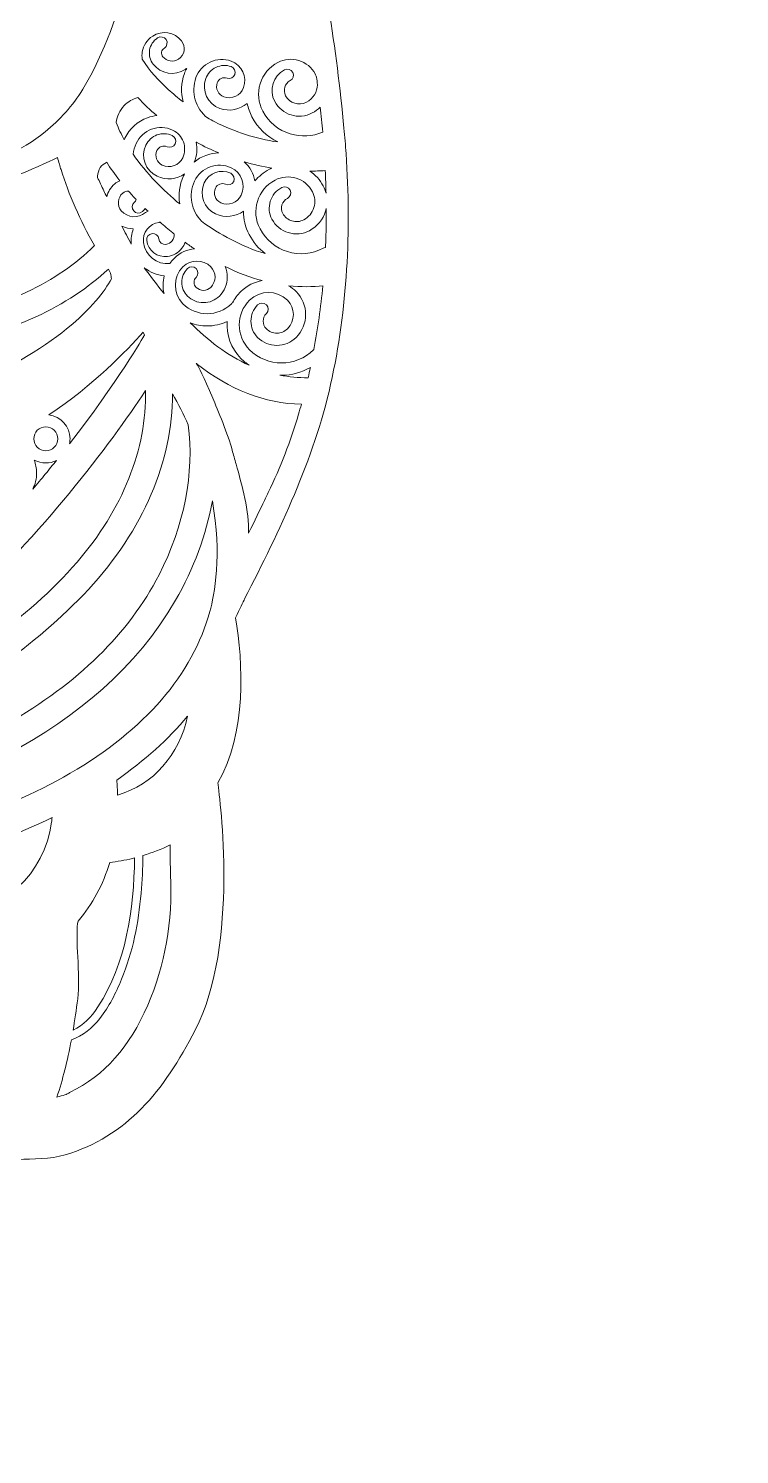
# Model space of a CAD drawing. Header units: millimetres. Extents: x -1630 to 1473, y -391 to 289.
# Drawn here: x -203.4 to -87.4, y -103.1 to 129.7 of the extents above; entities that cross this region are included whole.
import ezdxf

# ---------------------------------------------------------------- set-up
doc = ezdxf.new("R2010")
doc.units = ezdxf.units.MM
doc.header["$MEASUREMENT"] = 0
doc.layers.add('Layer 4', color=7, linetype='Continuous')

msp = doc.modelspace()

# ---------------------------------------------------------------- linework, layer by layer
at = {"layer": 'Layer 4', "lineweight": 0}
for points, knots in [([(-94.08, -259.06), (-94.1, -259.03), (-94.12, -259.01), (-94.15, -258.98), (-94.24, -258.79), (-94.32, -258.6), (-94.41, -258.41), (-94.59, -258.06), (-94.78, -257.72), (-94.96, -257.37), (-95.22, -256.85), (-95.48, -256.32), (-95.74, -255.79), (-100.32, -246.59), (-105.88, -238.13), (-113.39, -230.98), (-123.39, -221.45), (-135.04, -215.92), (-149.07, -215.26), (-144.38, -214.29), (-139.69, -213.32), (-134.34, -212.22), (-136.26, -210.01), (-137.94, -208.22), (-139.47, -206.31), (-145.75, -198.42), (-151.91, -190.44), (-158.27, -182.61), (-163.44, -176.24), (-169.72, -171.19), (-177.29, -167.89), (-179.38, -166.97), (-181.63, -166.42), (-184.74, -165.4), (-180.86, -164.63), (-177.94, -163.84), (-174.97, -163.52), (-171.9, -163.19), (-168.78, -163.31), (-165.52, -163.23), (-165.74, -162.3), (-165.75, -161.88), (-165.93, -161.56), (-166.25, -160.98), (-166.62, -160.42), (-167.05, -159.92), (-175.71, -149.87), (-184.02, -139.5), (-194.32, -130.98), (-204.14, -122.86), (-214.71, -116.17), (-227.22, -113.03), (-236.91, -110.59), (-246.55, -110.4), (-256.24, -113.31), (-262.05, -115.06), (-267.2, -117.9), (-271.73, -121.3), (-276.87, -118.07), (-281.63, -114.68), (-286.75, -111.95), (-296.71, -106.66), (-307.15, -104.58), (-318.09, -108.93), (-321.42, -110.25), (-324.66, -111.77), (-327.92, -113.25), (-332.8, -115.46), (-337.81, -117.38), (-343.24, -116.67), (-345.91, -116.31), (-348.52, -115.13), (-351.02, -114.01), (-353.14, -113.06), (-353.55, -110.85), (-354.21, -108.79), (-354.8, -106.92), (-355.9, -105.19), (-356.94, -103.5), (-357.88, -101.99), (-359.05, -100.63), (-360.22, -99.05), (-355.86, -96.97), (-353.68, -93.46), (-352.4, -89.49), (-350.48, -83.52), (-350.08, -78.4), (-349.24, -72.8), (-348.85, -70.2), (-349.19, -67.49), (-349.05, -64.84), (-349.03, -64.49), (-348.16, -64.18), (-347.01, -63.4), (-348.97, -68.08), (-346.66, -70.7), (-344.2, -72.87), (-333.32, -82.51), (-320.56, -86.08), (-306.25, -83.87), (-302.12, -83.23), (-298.09, -82.03), (-294.01, -81.09), (-293.18, -86.18), (-291.65, -87.96), (-286.7, -89.23), (-285.05, -89.66), (-283.3, -89.97), (-281.6, -89.94), (-278.7, -89.89), (-275.81, -89.56), (-272.91, -89.29), (-263.29, -88.37), (-254.7, -84.77), (-247.04, -78.99), (-244.2, -76.84), (-241.64, -74.33), (-238.47, -71.57), (-235.7, -71.57), (-232.3, -72.06), (-229.09, -71.48), (-218.58, -69.58), (-210.64, -63.86), (-205.09, -54.99), (-202.73, -54.87), (-199.97, -54.96), (-197.43, -54.21), (-187.45, -51.27), (-181.35, -43.82), (-176.24, -33.85), (-169.01, -19.76), (-172.23, 3.84), (-172.54, 6.5), (-167.85, 14.56), (-168.39, 26.23), (-169.66, 33.48), (-168.97, 34.9), (-168.4, 36.08), (-168.17, 36.54), (-162.43, 47.83), (-156.91, 59.13), (-154.14, 71.56), (-151.39, 83.9), (-150.77, 96.66), (-151.63, 109.25), (-151.72, 110.63), (-151.84, 112.02), (-151.97, 113.4), (-153.2, 126.48), (-155.17, 139.45), (-158.6, 152.12), (-161.76, 163.78), (-166.2, 175.28), (-171.43, 186.21), (-174.41, 192.45), (-178.03, 198.44), (-182.55, 203.69), (-179.08, 202.59), (-174.95, 203.54), (-172.89, 206.71), (-171.06, 209.53), (-171.99, 213.46), (-175.42, 214.47), (-176.74, 214.86), (-178.71, 214.73), (-179.08, 213.08), (-179.43, 211.52), (-177.92, 210.49), (-176.55, 210.87), (-176.34, 210.92), (-176.16, 211.01), (-176.01, 211.12), (-175.94, 211.08), (-175.88, 211.03), (-175.82, 210.98), (-175.46, 210.69), (-175.31, 210.32), (-175.28, 209.87), (-175.21, 208.8), (-176.09, 207.87), (-176.93, 207.33), (-178.77, 206.16), (-180.97, 206.49), (-182.82, 207.41), (-184.82, 208.39), (-186.55, 209.71), (-188.42, 210.73), (-188.28, 210.76), (-188.14, 210.79), (-188, 210.82), (-183.04, 211.98), (-180.01, 215.77), (-180.5, 220.97), (-180.93, 225.47), (-185.42, 230.05), (-190.11, 227.59), (-190.46, 227.41), (-190.79, 227.19), (-191.09, 226.94), (-189.85, 231.03), (-189.93, 235.23), (-191.43, 239.1), (-193.08, 243.34), (-196.15, 246.26), (-199.26, 246.54), (-201.3, 246.72), (-203.1, 245.71), (-204.33, 243.71), (-205.45, 241.87), (-204.57, 239.41), (-203.55, 236.57), (-201.95, 232.12), (-199.96, 226.59), (-204.08, 220.71), (-207.22, 216.22), (-210.62, 214.25), (-212.35, 213.48), (-213.61, 213.22), (-214.85, 212.86), (-216.06, 212.42), (-216.06, 212.42), (-217.21, 212.14), (-217.21, 212.14), (-214.15, 216.06), (-210.8, 221.78), (-210.56, 228.24), (-210.12, 240.37), (-215.26, 250.53), (-224.3, 255.42), (-229.66, 258.32), (-235.52, 258.67), (-238.89, 256.28), (-241.09, 254.73), (-242.04, 252.18), (-241.55, 249.1), (-241.12, 246.32), (-238.19, 244.64), (-234.49, 242.51), (-228.72, 239.19), (-221.53, 235.06), (-220.58, 224.93), (-220.04, 219.15), (-220.95, 214.76), (-221.94, 211.91), (-221.41, 213.84), (-221.13, 215.91), (-221.33, 218.03), (-222.16, 226.82), (-226.85, 233.67), (-233.85, 236.35), (-238.1, 237.98), (-242.33, 237.66), (-244.62, 235.54), (-246.13, 234.15), (-246.59, 232.14), (-245.92, 229.89), (-245.32, 227.82), (-242.91, 226.82), (-240.11, 225.67), (-235.75, 223.87), (-230.31, 221.63), (-228.72, 214.64), (-227.48, 209.2), (-228.35, 205.32), (-228.94, 203.57), (-229.1, 203.38), (-229.27, 203.2), (-229.42, 203.01), (-230.7, 201.46), (-231.74, 199.78), (-232.69, 198.02), (-233.64, 196.23), (-233.94, 194.07), (-235.1, 192.41), (-236.4, 190.53), (-238.66, 189.95), (-240.51, 188.81), (-242.42, 187.64), (-244.1, 186.16), (-245.52, 184.43), (-248.28, 181.03), (-249.91, 176.86), (-251.1, 172.69), (-251.22, 172.26), (-251.07, 171.48), (-250.77, 171.27), (-250.45, 171.04), (-249.71, 171.14), (-249.29, 171.36), (-246.94, 172.57), (-245.01, 174.27), (-242.5, 175.29), (-239.84, 176.37), (-237.02, 177.05), (-234.16, 177.28), (-233.35, 177.35), (-232.53, 177.38), (-231.76, 177.16), (-230.99, 176.93), (-230.32, 176.48), (-229.65, 176.03), (-225.92, 173.5), (-221.97, 170.9), (-217.49, 170.45), (-213.08, 170.01), (-208.86, 171.68), (-204.58, 172.41), (-198.29, 173.49), (-188.95, 170.81), (-185.39, 165.12), (-183.95, 162.81), (-183.61, 159.97), (-183.7, 157.25), (-183.9, 151.06), (-184.94, 145.04), (-186.77, 139.12), (-188.84, 132.44), (-190.92, 125.8), (-194.58, 119.76), (-196.23, 117.05), (-198.31, 114.79), (-200.73, 112.79), (-204.63, 109.57), (-209.36, 108.01), (-213.94, 106.19), (-221.46, 103.21), (-229.4, 101.62), (-237.25, 99.79), (-246.48, 97.63), (-255.67, 95.39), (-264.56, 91.99), (-267.13, 91.01), (-269.65, 89.95), (-272.14, 88.81), (-272.14, 88.81), (-276.4, 87.2), (-276.4, 87.2), (-276.63, 87.12), (-299.13, 78.39), (-311.68, 55.07), (-313.12, 52.39), (-314.43, 49.81), (-315.62, 47.26), (-326.77, 43.83), (-337.43, 38.87), (-347.22, 32.52), (-352.12, 29.35), (-356.8, 25.83), (-361.21, 22), (-365.58, 18.2), (-369.87, 14.13), (-373.02, 9.24), (-375.71, 5.08), (-377.54, 0), (-376.66, -4.9), (-380.29, -4.63), (-383.78, -4.36), (-387.26, -4.35), (-393.42, -4.34), (-399.2, -5.58), (-402.46, -11.1), (-408.14, -10.95), (-413.44, -10.55), (-418.72, -10.74), (-425.68, -11), (-431.96, -13.42), (-437.13, -18.2), (-445.74, -26.16), (-439.42, -31.84), (-439.47, -32.21), (-441.81, -32.21), (-444.19, -32.13), (-446.57, -32.23), (-451.6, -32.43), (-456.62, -32.72), (-461.65, -32.99), (-470.57, -33.47), (-478.87, -36.14), (-486.49, -40.63), (-494.59, -45.41), (-500.65, -52), (-503.7, -61.2), (-506.02, -68.2), (-506.91, -75.38), (-507.5, -82.63), (-507.85, -86.88), (-507.78, -86.96), (-512.08, -88.3), (-517.41, -89.96), (-522.58, -91.96), (-527.38, -94.9), (-544.45, -105.33), (-553.08, -120.5), (-552.85, -140.48), (-552.79, -146.55), (-552.12, -152.65), (-551.21, -158.66), (-550.1, -165.95), (-550.56, -182.17), (-550.47, -182.89), (-547.8, -181.22), (-545.17, -179.49), (-542.52, -177.81), (-542.56, -178.79), (-542.98, -179.39), (-543.36, -180.02), (-545.89, -184.22), (-548.78, -188.24), (-550.85, -192.64), (-556.35, -204.4), (-557.94, -216.75), (-554.6, -229.39), (-552.82, -236.17), (-550.27, -242.74), (-548.18, -249.43), (-546.2, -255.74), (-544.38, -262.09), (-542.49, -268.42), (-542.06, -269.83), (-541.61, -271.24), (-540.89, -273.53), (-534.22, -263.19), (-525.38, -256.62), (-515.52, -250.29), (-515.52, -256.17), (-515.51, -261.45), (-515.52, -266.73), (-515.54, -275.16), (-514.25, -283.39), (-511.39, -291.3), (-508.4, -299.56), (-503.84, -306.84), (-496.54, -311.98), (-491.56, -315.49), (-486.43, -318.8), (-481.21, -321.93), (-474.7, -325.84), (-461.94, -336.71), (-460.64, -337.62), (-459.39, -328.44), (-457.36, -321.22), (-455.71, -312.07), (-454.53, -314.78), (-453.51, -317.08), (-452.52, -319.38), (-447.03, -332.19), (-439.81, -343.81), (-429.56, -353.42), (-419.24, -363.1), (-407.19, -369.1), (-393.01, -369.84), (-385.89, -370.22), (-378.69, -369.55), (-371.56, -368.94), (-365.32, -368.41), (-359.14, -368.07), (-352.94, -369.15), (-351.46, -369.4), (-349.94, -369.44), (-348.53, -369.56), (-350.46, -361.19), (-352.32, -353.15), (-354.18, -345.11), (-352.77, -345.71), (-351.91, -346.52), (-351.06, -347.34), (-344.98, -353.3), (-338.44, -358.64), (-331.27, -363.28), (-318.83, -371.32), (-305.25, -373.38), (-290.89, -371.38), (-283.3, -370.32), (-275.76, -368.83), (-268.22, -367.43), (-260.19, -365.94), (-252.19, -365.87), (-244.22, -367.75), (-242.36, -368.19), (-240.56, -368.88), (-238.1, -369.66), (-238.56, -368.12), (-242.32, -359.48), (-243.26, -355.8), (-244.83, -349.67), (-245.79, -343.38), (-247.09, -337.18), (-247.7, -334.22), (-248.49, -331.3), (-249.21, -328.3), (-245.64, -330.77), (-242.42, -333.39), (-238.85, -335.38), (-225.65, -342.75), (-211.65, -345.61), (-196.71, -342.01), (-188.54, -340.04), (-180.85, -336.82), (-173.4, -332.96), (-162.23, -327.16), (-137.82, -316.09), (-136.77, -315.38), (-147.75, -307.78), (-153.22, -296.18), (-161.85, -286.15), (-151.04, -289.93), (-141.17, -288.72), (-131.5, -285.34), (-125.75, -283.33), (-120.12, -280.95), (-114.56, -278.46), (-103.2, -273.38), (-88.42, -276.35), (-87.44, -276.16), (-89.72, -270.29), (-91.9, -264.67), (-94.08, -259.06)], [0, 0, 0, 0, 1, 1, 1, 2, 2, 2, 3, 3, 3, 4, 4, 4, 5, 5, 5, 6, 6, 6, 7, 7, 7, 8, 8, 8, 9, 9, 9, 10, 10, 10, 11, 11, 11, 12, 12, 12, 13, 13, 13, 14, 14, 14, 15, 15, 15, 16, 16, 16, 17, 17, 17, 18, 18, 18, 19, 19, 19, 20, 20, 20, 21, 21, 21, 22, 22, 22, 23, 23, 23, 24, 24, 24, 25, 25, 25, 26, 26, 26, 27, 27, 27, 28, 28, 28, 29, 29, 29, 30, 30, 30, 31, 31, 31, 32, 32, 32, 33, 33, 33, 34, 34, 34, 35, 35, 35, 36, 36, 36, 37, 37, 37, 38, 38, 38, 39, 39, 39, 40, 40, 40, 41, 41, 41, 42, 42, 42, 43, 43, 43, 44, 44, 44, 45, 45, 45, 46, 46, 46, 47, 47, 47, 48, 48, 48, 49, 49, 49, 50, 50, 50, 51, 51, 51, 52, 52, 52, 53, 53, 53, 54, 54, 54, 55, 55, 55, 56, 56, 56, 57, 57, 57, 58, 58, 58, 59, 59, 59, 60, 60, 60, 61, 61, 61, 62, 62, 62, 63, 63, 63, 64, 64, 64, 65, 65, 65, 66, 66, 66, 67, 67, 67, 68, 68, 68, 69, 69, 69, 70, 70, 70, 71, 71, 71, 72, 72, 72, 73, 73, 73, 74, 74, 74, 75, 75, 75, 76, 76, 76, 77, 77, 77, 78, 78, 78, 79, 79, 79, 80, 80, 80, 81, 81, 81, 82, 82, 82, 83, 83, 83, 84, 84, 84, 85, 85, 85, 86, 86, 86, 87, 87, 87, 88, 88, 88, 89, 89, 89, 90, 90, 90, 91, 91, 91, 92, 92, 92, 93, 93, 93, 94, 94, 94, 95, 95, 95, 96, 96, 96, 97, 97, 97, 98, 98, 98, 99, 99, 99, 100, 100, 100, 101, 101, 101, 102, 102, 102, 103, 103, 103, 104, 104, 104, 105, 105, 105, 106, 106, 106, 107, 107, 107, 108, 108, 108, 109, 109, 109, 110, 110, 110, 111, 111, 111, 112, 112, 112, 113, 113, 113, 114, 114, 114, 115, 115, 115, 116, 116, 116, 117, 117, 117, 118, 118, 118, 119, 119, 119, 120, 120, 120, 121, 121, 121, 122, 122, 122, 123, 123, 123, 124, 124, 124, 125, 125, 125, 126, 126, 126, 127, 127, 127, 128, 128, 128, 129, 129, 129, 130, 130, 130, 131, 131, 131, 132, 132, 132, 133, 133, 133, 134, 134, 134, 135, 135, 135, 136, 136, 136, 137, 137, 137, 138, 138, 138, 139, 139, 139, 140, 140, 140, 141, 141, 141, 142, 142, 142, 143, 143, 143, 144, 144, 144, 145, 145, 145, 146, 146, 146, 147, 147, 147, 148, 148, 148, 149, 149, 149, 150, 150, 150, 151, 151, 151, 152, 152, 152, 153, 153, 153, 154, 154, 154, 155, 155, 155, 156, 156, 156, 157, 157, 157, 158, 158, 158, 159, 159, 159, 160, 160, 160, 161, 161, 161, 162, 162, 162, 163, 163, 163, 164, 164, 164, 165, 165, 165, 166, 166, 166, 167, 167, 167, 168, 168, 168, 169, 169, 169, 170, 170, 170, 171, 171, 171, 172, 172, 172, 172]), ([(-184.87, 125.88), (-184.7, 126.92), (-184.1, 127.83), (-183.17, 128.45), (-181.68, 129.43), (-179.58, 129.08), (-178.48, 127.67), (-178.11, 127.19), (-177.96, 126.61), (-178.05, 126.05), (-178.14, 125.48), (-178.47, 124.99), (-178.98, 124.65), (-179.77, 124.13), (-180.92, 124.32), (-181.5, 125.07), (-181.68, 125.29), (-181.75, 125.56), (-181.71, 125.83), (-181.66, 126.09), (-181.51, 126.32), (-181.27, 126.48), (-180.81, 126.78), (-180.68, 127.4), (-180.98, 127.86), (-181.29, 128.32), (-181.91, 128.45), (-182.37, 128.15), (-183.08, 127.68), (-183.54, 126.97), (-183.68, 126.15), (-183.81, 125.33), (-183.6, 124.51), (-183.08, 123.84), (-181.87, 122.27), (-179.53, 121.89), (-177.88, 122.98), (-177.79, 123.04), (-177.7, 123.11), (-177.62, 123.17), (-177.76, 122.9), (-177.89, 122.62), (-178, 122.33), (-178.55, 120.78), (-178.59, 119.18), (-178.2, 117.69), (-179.05, 118.34), (-179.86, 119.02), (-180.64, 119.74), (-182.09, 121.09), (-183.71, 122.74), (-184.87, 124.67), (-184.94, 125.07), (-184.94, 125.48), (-184.87, 125.88)], [0, 0, 0, 0, 1, 1, 1, 2, 2, 2, 3, 3, 3, 4, 4, 4, 5, 5, 5, 6, 6, 6, 7, 7, 7, 8, 8, 8, 9, 9, 9, 10, 10, 10, 11, 11, 11, 12, 12, 12, 13, 13, 13, 14, 14, 14, 15, 15, 15, 16, 16, 16, 17, 17, 17, 18, 18, 18, 18]), ([(-173.03, 114.44), (-173.44, 114.65), (-173.84, 114.87), (-174.24, 115.09), (-176.15, 116.61), (-176.98, 119.23), (-176.12, 121.66), (-175.71, 122.78), (-174.89, 123.69), (-173.81, 124.2), (-172.72, 124.71), (-171.51, 124.77), (-170.38, 124.36), (-168.62, 123.73), (-167.7, 121.79), (-168.34, 120.03), (-168.8, 118.73), (-170.25, 118.05), (-171.55, 118.51), (-172.49, 118.85), (-172.97, 119.89), (-172.64, 120.83), (-172.52, 121.14), (-172.3, 121.39), (-172, 121.53), (-171.69, 121.67), (-171.36, 121.69), (-171.04, 121.58), (-170.52, 121.39), (-169.95, 121.66), (-169.76, 122.18), (-169.58, 122.7), (-169.85, 123.27), (-170.37, 123.46), (-171.18, 123.75), (-172.06, 123.71), (-172.85, 123.34), (-173.63, 122.97), (-174.23, 122.32), (-174.52, 121.5), (-175.23, 119.53), (-174.2, 117.34), (-172.22, 116.63), (-170.64, 116.06), (-168.95, 116.44), (-167.75, 117.46), (-167.61, 116.7), (-167.35, 115.96), (-166.98, 115.25), (-166.03, 113.45), (-164.57, 112.04), (-162.78, 111.15), (-166.33, 111.69), (-169.78, 112.8), (-173.03, 114.44)], [0, 0, 0, 0, 1, 1, 1, 2, 2, 2, 3, 3, 3, 4, 4, 4, 5, 5, 5, 6, 6, 6, 7, 7, 7, 8, 8, 8, 9, 9, 9, 10, 10, 10, 11, 11, 11, 12, 12, 12, 13, 13, 13, 14, 14, 14, 15, 15, 15, 16, 16, 16, 17, 17, 17, 18, 18, 18, 18]), ([(-156.66, 122.26), (-156.57, 122.09), (-156.5, 121.92), (-156.45, 121.74), (-156.39, 121.33), (-156.33, 120.92), (-156.28, 120.5), (-156.33, 119.34), (-156.98, 118.24), (-158.08, 117.65), (-159.31, 117), (-160.84, 117.48), (-161.49, 118.71), (-161.96, 119.59), (-161.62, 120.7), (-160.74, 121.17), (-160.25, 121.42), (-160.06, 122.03), (-160.32, 122.52), (-160.58, 123.01), (-161.18, 123.19), (-161.67, 122.94), (-163.53, 121.95), (-164.25, 119.64), (-163.26, 117.77), (-162.1, 115.57), (-159.35, 114.72), (-157.15, 115.89), (-156.65, 116.15), (-156.21, 116.48), (-155.83, 116.86), (-155.68, 115.49), (-155.55, 114.13), (-155.43, 112.78), (-157.11, 112.04), (-158.96, 111.93), (-160.73, 112.47), (-162.67, 113.07), (-164.26, 114.39), (-165.21, 116.18), (-165.94, 117.57), (-166.09, 119.17), (-165.63, 120.67), (-165.17, 122.17), (-164.14, 123.4), (-162.75, 124.14), (-161.69, 124.7), (-160.47, 124.82), (-159.32, 124.46), (-158.17, 124.1), (-157.22, 123.32), (-156.66, 122.26)], [0, 0, 0, 0, 1, 1, 1, 2, 2, 2, 3, 3, 3, 4, 4, 4, 5, 5, 5, 6, 6, 6, 7, 7, 7, 8, 8, 8, 9, 9, 9, 10, 10, 10, 11, 11, 11, 12, 12, 12, 13, 13, 13, 14, 14, 14, 15, 15, 15, 16, 16, 16, 17, 17, 17, 17]), ([(-187.82, 117.09), (-187.22, 117.73), (-186.44, 118.17), (-185.6, 118.41), (-184.62, 117.33), (-183.56, 116.35), (-182.5, 115.46), (-183.01, 115.41), (-183.53, 115.3), (-184.03, 115.11), (-185.66, 114.52), (-186.96, 113.33), (-187.69, 111.76), (-187.73, 111.67), (-187.76, 111.57), (-187.8, 111.48), (-188.3, 112.39), (-188.74, 113.33), (-189.13, 114.32), (-188.99, 115.34), (-188.55, 116.32), (-187.82, 117.09)], [0, 0, 0, 0, 1, 1, 1, 2, 2, 2, 3, 3, 3, 4, 4, 4, 5, 5, 5, 6, 6, 6, 7, 7, 7, 7]), ([(-179.98, 112.19), (-180.77, 112.56), (-181.65, 112.59), (-182.47, 112.3), (-183.28, 112), (-183.93, 111.4), (-184.3, 110.62), (-185.18, 108.71), (-184.35, 106.44), (-182.45, 105.56), (-180.94, 104.86), (-179.24, 105.07), (-177.97, 105.95), (-178.03, 105.84), (-178.09, 105.73), (-178.15, 105.62), (-178.84, 104.13), (-179.02, 102.54), (-178.77, 101.03), (-181.44, 103.3), (-184.19, 105.98), (-186.37, 109.17), (-186.3, 109.77), (-186.13, 110.35), (-185.87, 110.91), (-185.37, 112), (-184.47, 112.82), (-183.34, 113.23), (-182.22, 113.65), (-181, 113.59), (-179.92, 113.09), (-179.09, 112.71), (-178.47, 112.03), (-178.16, 111.18), (-177.85, 110.33), (-177.89, 109.41), (-178.27, 108.59), (-178.86, 107.33), (-180.35, 106.79), (-181.61, 107.37), (-182.51, 107.79), (-182.9, 108.87), (-182.48, 109.77), (-182.34, 110.07), (-182.09, 110.3), (-181.78, 110.42), (-181.47, 110.53), (-181.13, 110.52), (-180.83, 110.38), (-180.33, 110.14), (-179.73, 110.36), (-179.5, 110.86), (-179.27, 111.36), (-179.48, 111.96), (-179.98, 112.19)], [0, 0, 0, 0, 1, 1, 1, 2, 2, 2, 3, 3, 3, 4, 4, 4, 5, 5, 5, 6, 6, 6, 7, 7, 7, 8, 8, 8, 9, 9, 9, 10, 10, 10, 11, 11, 11, 12, 12, 12, 13, 13, 13, 14, 14, 14, 15, 15, 15, 16, 16, 16, 17, 17, 17, 18, 18, 18, 18]), ([(-176.08, 111.14), (-176.04, 111.12), (-176, 111.09), (-175.96, 111.07), (-174.8, 110.44), (-173.61, 109.87), (-172.38, 109.36), (-173.86, 109.33), (-175.28, 108.8), (-176.41, 107.86), (-175.96, 108.9), (-175.84, 110.04), (-176.08, 111.14)], [0, 0, 0, 0, 1, 1, 1, 2, 2, 2, 3, 3, 3, 4, 4, 4, 4]), ([(-236.06, 96.11), (-230.43, 97.4), (-225.11, 98.63), (-220.47, 100.14), (-209.25, 103.78), (-201.82, 107.12), (-198.71, 108.61), (-198.5, 107.88), (-198.28, 107.14), (-198.13, 106.65), (-196.86, 102.59), (-195.03, 98.42), (-192.68, 94.23), (-198.78, 88.19), (-207.26, 84.21), (-219.29, 81.72), (-227.45, 80.03), (-239.51, 77.95), (-251.44, 78.93), (-247.99, 85.98), (-242.69, 91.9), (-236.06, 96.11)], [0, 0, 0, 0, 1, 1, 1, 2, 2, 2, 3, 3, 3, 4, 4, 4, 5, 5, 5, 6, 6, 6, 7, 7, 7, 7]), ([(-192.15, 105.57), (-192.1, 106.04), (-192.01, 106.58), (-191.74, 106.99), (-191.5, 107.36), (-191.09, 107.6), (-190.71, 107.82), (-190.7, 107.82), (-190.69, 107.83), (-190.68, 107.83), (-190.07, 106.88), (-189.36, 105.87), (-188.54, 104.83), (-188.83, 104.7), (-189.11, 104.52), (-189.37, 104.31), (-190.04, 103.73), (-190.47, 102.98), (-190.66, 102.18), (-190.82, 102.51), (-190.98, 102.84), (-191.14, 103.16), (-191.51, 103.94), (-191.86, 104.67), (-192.16, 105.37), (-192.16, 105.44), (-192.16, 105.5), (-192.15, 105.57)], [0, 0, 0, 0, 1, 1, 1, 2, 2, 2, 3, 3, 3, 4, 4, 4, 5, 5, 5, 6, 6, 6, 7, 7, 7, 8, 8, 8, 9, 9, 9, 9]), ([(-175.19, 98.2), (-176.85, 99.89), (-177.39, 102.5), (-176.33, 104.77), (-175.29, 107.01), (-172.62, 107.99), (-170.38, 106.95), (-168.68, 106.16), (-167.95, 104.14), (-168.73, 102.45), (-169.32, 101.19), (-170.81, 100.65), (-172.07, 101.23), (-172.97, 101.65), (-173.36, 102.73), (-172.94, 103.63), (-172.65, 104.26), (-171.91, 104.53), (-171.29, 104.24), (-170.79, 104), (-170.19, 104.22), (-169.96, 104.72), (-169.73, 105.22), (-169.94, 105.82), (-170.45, 106.05), (-172.07, 106.81), (-174, 106.1), (-174.76, 104.48), (-175.64, 102.57), (-174.81, 100.3), (-172.91, 99.42), (-171.37, 98.7), (-169.62, 98.93), (-168.34, 99.87), (-168.37, 98.58), (-168.08, 97.26), (-167.43, 96.04), (-166.78, 94.81), (-165.89, 93.75), (-164.82, 92.93), (-168.76, 94.1), (-172.29, 96.11), (-175.19, 98.2)], [0, 0, 0, 0, 1, 1, 1, 2, 2, 2, 3, 3, 3, 4, 4, 4, 5, 5, 5, 6, 6, 6, 7, 7, 7, 8, 8, 8, 9, 9, 9, 10, 10, 10, 11, 11, 11, 12, 12, 12, 13, 13, 13, 14, 14, 14, 14]), ([(-168.23, 107.9), (-166.74, 107.48), (-165.23, 107.14), (-163.71, 106.9), (-163.85, 106.83), (-164, 106.77), (-164.14, 106.69), (-165.07, 106.2), (-165.86, 105.55), (-166.5, 104.79), (-166.71, 105.98), (-167.31, 107.08), (-168.23, 107.9)], [0, 0, 0, 0, 1, 1, 1, 2, 2, 2, 3, 3, 3, 4, 4, 4, 4]), ([(-154.87, 97.33), (-154.89, 96.2), (-154.93, 95.05), (-154.98, 93.91), (-155.11, 93.9), (-155.25, 93.87), (-155.38, 93.8), (-157.18, 92.85), (-159.24, 92.66), (-161.18, 93.26), (-163.12, 93.85), (-164.71, 95.17), (-165.66, 96.97), (-167.18, 99.84), (-166.08, 103.41), (-163.21, 104.92), (-162.14, 105.49), (-160.92, 105.6), (-159.77, 105.25), (-158.62, 104.89), (-157.68, 104.11), (-157.12, 103.04), (-156.69, 102.24), (-156.6, 101.32), (-156.87, 100.45), (-157.14, 99.58), (-157.73, 98.87), (-158.54, 98.44), (-159.13, 98.13), (-159.82, 98.06), (-160.46, 98.26), (-161.1, 98.46), (-161.63, 98.9), (-161.95, 99.49), (-162.18, 99.92), (-162.22, 100.42), (-162.08, 100.88), (-161.94, 101.35), (-161.62, 101.73), (-161.19, 101.95), (-160.7, 102.21), (-160.51, 102.82), (-160.77, 103.3), (-161.03, 103.79), (-161.64, 103.98), (-162.12, 103.72), (-163.03, 103.24), (-163.69, 102.45), (-163.99, 101.47), (-164.29, 100.5), (-164.19, 99.46), (-163.72, 98.56), (-163.15, 97.49), (-162.2, 96.71), (-161.05, 96.35), (-159.9, 95.99), (-158.67, 96.11), (-157.6, 96.67), (-156.32, 97.35), (-155.39, 98.48), (-154.96, 99.86), (-154.92, 100), (-154.89, 100.14), (-154.85, 100.27), (-154.85, 99.28), (-154.85, 98.29), (-154.87, 97.33)], [0, 0, 0, 0, 1, 1, 1, 2, 2, 2, 3, 3, 3, 4, 4, 4, 5, 5, 5, 6, 6, 6, 7, 7, 7, 8, 8, 8, 9, 9, 9, 10, 10, 10, 11, 11, 11, 12, 12, 12, 13, 13, 13, 14, 14, 14, 15, 15, 15, 16, 16, 16, 17, 17, 17, 18, 18, 18, 19, 19, 19, 20, 20, 20, 21, 21, 21, 22, 22, 22, 22]), ([(-154.89, 102.78), (-155, 103.19), (-155.14, 103.59), (-155.35, 103.98), (-155.87, 104.98), (-156.64, 105.8), (-157.56, 106.4), (-156.71, 106.4), (-155.86, 106.42), (-155.02, 106.48), (-154.96, 105.23), (-154.92, 104), (-154.89, 102.78)], [0, 0, 0, 0, 1, 1, 1, 2, 2, 2, 3, 3, 3, 4, 4, 4, 4]), ([(-185.87, 101.76), (-185.92, 101.59), (-186.01, 101.43), (-186.16, 101.31), (-186.58, 100.95), (-186.63, 100.32), (-186.27, 99.9), (-185.91, 99.48), (-185.28, 99.43), (-184.86, 99.79), (-184.68, 99.94), (-184.53, 100.1), (-184.4, 100.28), (-184.25, 100.13), (-184.09, 99.98), (-183.93, 99.83), (-184.08, 99.79), (-184.23, 99.73), (-184.36, 99.62), (-185.52, 98.62), (-187.29, 98.75), (-188.29, 99.92), (-188.64, 100.34), (-188.81, 100.86), (-188.77, 101.4), (-188.73, 101.94), (-188.48, 102.43), (-188.07, 102.79), (-187.79, 103.02), (-187.45, 103.13), (-187.11, 103.12), (-186.72, 102.68), (-186.31, 102.22), (-185.87, 101.76)], [0, 0, 0, 0, 1, 1, 1, 2, 2, 2, 3, 3, 3, 4, 4, 4, 5, 5, 5, 6, 6, 6, 7, 7, 7, 8, 8, 8, 9, 9, 9, 10, 10, 10, 11, 11, 11, 11]), ([(-176.33, 93.69), (-177.54, 93.6), (-178.72, 93.1), (-179.64, 92.18), (-179.92, 91.9), (-180.16, 91.6), (-180.38, 91.29), (-182.49, 91.09), (-184.41, 92.6), (-184.68, 94.72), (-184.88, 96.34), (-183.73, 97.83), (-182.11, 98.03), (-182.06, 98.04), (-182.01, 98.04), (-181.96, 98.05), (-181.31, 97.48), (-180.62, 96.9), (-179.89, 96.32), (-179.82, 96.26), (-179.76, 96.21), (-179.69, 96.15), (-179.64, 95.75), (-179.75, 95.35), (-180, 95.02), (-180.25, 94.7), (-180.61, 94.49), (-181.02, 94.44), (-181.58, 94.37), (-182.09, 94.77), (-182.17, 95.33), (-182.24, 95.88), (-182.74, 96.27), (-183.28, 96.19), (-183.83, 96.12), (-184.22, 95.62), (-184.15, 95.08), (-183.94, 93.42), (-182.43, 92.24), (-180.76, 92.45), (-179.83, 92.57), (-178.99, 93.05), (-178.41, 93.8), (-178.18, 94.1), (-178.01, 94.43), (-177.88, 94.77), (-177.36, 94.39), (-176.84, 94.03), (-176.33, 93.69)], [0, 0, 0, 0, 1, 1, 1, 2, 2, 2, 3, 3, 3, 4, 4, 4, 5, 5, 5, 6, 6, 6, 7, 7, 7, 8, 8, 8, 9, 9, 9, 10, 10, 10, 11, 11, 11, 12, 12, 12, 13, 13, 13, 14, 14, 14, 15, 15, 15, 16, 16, 16, 16]), ([(-186.66, 94.49), (-187.2, 95.49), (-187.72, 96.46), (-188.23, 97.42), (-187.63, 97.13), (-186.98, 96.98), (-186.33, 96.96), (-186.64, 96.2), (-186.77, 95.36), (-186.66, 94.49)], [0, 0, 0, 0, 1, 1, 1, 2, 2, 2, 3, 3, 3, 3]), ([(-262.03, 88.24), (-261.91, 88.31), (-261.79, 88.4), (-261.69, 88.5), (-261.41, 88.74), (-259.83, 89.87), (-257.61, 90.55), (-253.42, 91.83), (-249.45, 92.89), (-246.02, 93.74), (-250.6, 89.27), (-254.24, 83.88), (-256.63, 77.96), (-256.9, 77.3), (-256.85, 76.52), (-256.49, 75.91), (-256.17, 75.36), (-255.63, 75), (-255.01, 74.93), (-244.51, 73.62), (-233.14, 74.42), (-218.12, 77.54), (-206.08, 80.03), (-197, 84.25), (-190.4, 90.4), (-190.12, 89.93), (-189.97, 89.53), (-189.97, 89.22), (-189.97, 89.07), (-189.95, 88.93), (-189.91, 88.8), (-192.13, 84.8), (-198.43, 77.33), (-216.16, 69.92), (-226.79, 65.47), (-261.92, 63.68), (-269.59, 63.34), (-268.69, 83.03), (-262.65, 87.8), (-262.03, 88.24)], [0, 0, 0, 0, 1, 1, 1, 2, 2, 2, 3, 3, 3, 4, 4, 4, 5, 5, 5, 6, 6, 6, 7, 7, 7, 8, 8, 8, 9, 9, 9, 10, 10, 10, 11, 11, 11, 12, 12, 12, 13, 13, 13, 13]), ([(-170.34, 84.74), (-172.52, 82.57), (-176.06, 82.57), (-178.23, 84.74), (-179.89, 86.4), (-179.89, 89.1), (-178.23, 90.77), (-176.98, 92.02), (-174.94, 92.02), (-173.69, 90.77), (-173.25, 90.32), (-173, 89.72), (-173, 89.09), (-173, 88.46), (-173.25, 87.86), (-173.69, 87.42), (-174.01, 87.1), (-174.44, 86.92), (-174.89, 86.92), (-175.34, 86.92), (-175.77, 87.1), (-176.09, 87.42), (-176.31, 87.64), (-176.43, 87.93), (-176.43, 88.23), (-176.43, 88.54), (-176.31, 88.83), (-176.09, 89.05), (-175.7, 89.44), (-175.7, 90.07), (-176.09, 90.47), (-176.48, 90.86), (-177.11, 90.86), (-177.5, 90.47), (-178.1, 89.87), (-178.43, 89.08), (-178.43, 88.23), (-178.43, 87.39), (-178.1, 86.6), (-177.5, 86), (-176.8, 85.31), (-175.88, 84.92), (-174.89, 84.92), (-173.9, 84.92), (-172.98, 85.31), (-172.28, 86), (-171.45, 86.83), (-171, 87.92), (-171, 89.09), (-171, 89.69), (-171.12, 90.27), (-171.35, 90.8), (-169.22, 89.77), (-167.2, 89.02), (-165.29, 88.51), (-166.57, 88.3), (-167.8, 87.72), (-168.78, 86.73), (-169.34, 86.18), (-169.79, 85.55), (-170.14, 84.89), (-170.21, 84.85), (-170.28, 84.8), (-170.34, 84.74)], [0, 0, 0, 0, 1, 1, 1, 2, 2, 2, 3, 3, 3, 4, 4, 4, 5, 5, 5, 6, 6, 6, 7, 7, 7, 8, 8, 8, 9, 9, 9, 10, 10, 10, 11, 11, 11, 12, 12, 12, 13, 13, 13, 14, 14, 14, 15, 15, 15, 16, 16, 16, 17, 17, 17, 18, 18, 18, 19, 19, 19, 20, 20, 20, 21, 21, 21, 21]), ([(-181.32, 86.39), (-182.46, 87.8), (-183.53, 89.23), (-184.54, 90.63), (-183.62, 89.88), (-182.5, 89.4), (-181.28, 89.29), (-181.52, 88.34), (-181.53, 87.35), (-181.32, 86.39)], [0, 0, 0, 0, 1, 1, 1, 2, 2, 2, 3, 3, 3, 3]), ([(-156.87, 77.28), (-156.88, 77.26), (-156.9, 77.25), (-156.91, 77.24), (-159.8, 74.36), (-164.49, 74.36), (-167.37, 77.24), (-169.6, 79.47), (-169.6, 83.09), (-167.37, 85.32), (-165.66, 87.02), (-162.89, 87.02), (-161.19, 85.32), (-159.9, 84.03), (-159.9, 81.94), (-161.19, 80.66), (-161.65, 80.2), (-162.26, 79.94), (-162.91, 79.94), (-163.56, 79.94), (-164.17, 80.2), (-164.63, 80.66), (-164.96, 80.99), (-165.15, 81.43), (-165.15, 81.89), (-165.15, 82.36), (-164.96, 82.8), (-164.63, 83.13), (-164.24, 83.52), (-164.24, 84.15), (-164.63, 84.54), (-165.02, 84.94), (-165.66, 84.94), (-166.05, 84.55), (-166.76, 83.84), (-167.15, 82.9), (-167.15, 81.89), (-167.15, 80.89), (-166.76, 79.95), (-166.05, 79.24), (-165.21, 78.4), (-164.1, 77.94), (-162.91, 77.94), (-161.72, 77.94), (-160.61, 78.4), (-159.77, 79.24), (-157.71, 81.31), (-157.71, 84.67), (-159.77, 86.73), (-160.15, 87.11), (-160.58, 87.43), (-161.02, 87.69), (-158.94, 87.46), (-157.06, 87.49), (-155.41, 87.67), (-155.75, 84.15), (-156.24, 80.67), (-156.87, 77.28)], [0, 0, 0, 0, 1, 1, 1, 2, 2, 2, 3, 3, 3, 4, 4, 4, 5, 5, 5, 6, 6, 6, 7, 7, 7, 8, 8, 8, 9, 9, 9, 10, 10, 10, 11, 11, 11, 12, 12, 12, 13, 13, 13, 14, 14, 14, 15, 15, 15, 16, 16, 16, 17, 17, 17, 18, 18, 18, 19, 19, 19, 19]), ([(-168.78, 75.82), (-168.35, 75.39), (-167.89, 75.02), (-167.41, 74.69), (-171.01, 76.32), (-174.22, 78.8), (-177.07, 81.64), (-176.18, 81.29), (-175.23, 81.11), (-174.29, 81.11), (-173.16, 81.11), (-172.04, 81.37), (-171.01, 81.86), (-171.17, 79.7), (-170.43, 77.48), (-168.78, 75.82)], [0, 0, 0, 0, 1, 1, 1, 2, 2, 2, 3, 3, 3, 4, 4, 4, 5, 5, 5, 5]), ([(-184.74, 80.11), (-184.74, 80.11), (-184.52, 79.59), (-184.52, 79.59), (-184.52, 79.59), (-184.55, 79.55), (-184.55, 79.55), (-184.6, 79.46), (-188.95, 71.94), (-196.75, 61.85), (-196.69, 62.13), (-196.66, 62.41), (-196.66, 62.69), (-196.66, 64.7), (-198.17, 66.36), (-200.11, 66.61), (-192.86, 71.41), (-187.39, 77.09), (-184.74, 80.11)], [0, 0, 0, 0, 1, 1, 1, 2, 2, 2, 3, 3, 3, 4, 4, 4, 5, 5, 5, 6, 6, 6, 6]), ([(-159.37, 66.71), (-160.66, 62.34), (-162.32, 58.04), (-164.32, 53.93), (-164.48, 53.6), (-164.69, 53.14), (-164.95, 52.59), (-165.56, 51.32), (-166.55, 49.22), (-167.53, 47.29), (-167.41, 50.86), (-168.6, 55.08), (-169.57, 58.55), (-169.57, 58.55), (-169.57, 58.55), (-169.57, 58.55), (-169.57, 58.55), (-169.57, 58.55), (-169.57, 58.55), (-169.79, 59.33), (-170.02, 60.13), (-170.2, 60.84), (-170.83, 63.26), (-172.62, 67.56), (-173.36, 69.3), (-174.92, 72.96), (-175.62, 74.38), (-176.05, 74.96), (-176.05, 74.97), (-176.05, 74.98), (-176.06, 74.99), (-170.57, 70.67), (-164.91, 68.47), (-158.91, 68.33), (-159.07, 67.76), (-159.22, 67.23), (-159.37, 66.71)], [0, 0, 0, 0, 1, 1, 1, 2, 2, 2, 3, 3, 3, 4, 4, 4, 5, 5, 5, 6, 6, 6, 7, 7, 7, 8, 8, 8, 9, 9, 9, 10, 10, 10, 11, 11, 11, 12, 12, 12, 12]), ([(-157.82, 72.67), (-159.42, 72.64), (-160.95, 72.79), (-162.43, 73.08), (-162.34, 73.08), (-162.24, 73.08), (-162.14, 73.08), (-160.52, 73.08), (-158.9, 73.5), (-157.45, 74.33), (-157.57, 73.77), (-157.69, 73.22), (-157.82, 72.67)], [0, 0, 0, 0, 1, 1, 1, 2, 2, 2, 3, 3, 3, 4, 4, 4, 4]), ([(-253.99, 9.51), (-250.23, 10.48), (-246.4, 12.09), (-241.92, 14.59), (-222.26, 25.55), (-206.53, 41.95), (-196.8, 53.77), (-191.43, 60.3), (-187.24, 66.19), (-184.33, 70.55), (-184.12, 61.14), (-188.1, 51.09), (-195.52, 42.54), (-203.75, 33.05), (-214.63, 26.11), (-225.06, 19.82), (-234.62, 14.06), (-245.56, 9.52), (-258.53, 5.95), (-264.3, 4.35), (-270.23, 2.95), (-275.97, 1.59), (-281.41, 0.3), (-287.04, -1.04), (-292.54, -2.54), (-305.53, -6.07), (-315.65, -10.07), (-324.18, -15.07), (-324.09, -12.75), (-323.98, -10.51), (-323.87, -8.35), (-323.84, -8.38), (-323.81, -8.41), (-323.77, -8.43), (-323.39, -8.71), (-322.9, -8.8), (-322.45, -8.66), (-322.45, -8.66), (-321.15, -8.27), (-321.15, -8.27), (-321.04, -8.24), (-309.38, -4.76), (-253.99, 9.51)], [0, 0, 0, 0, 1, 1, 1, 2, 2, 2, 3, 3, 3, 4, 4, 4, 5, 5, 5, 6, 6, 6, 7, 7, 7, 8, 8, 8, 9, 9, 9, 10, 10, 10, 11, 11, 11, 12, 12, 12, 13, 13, 13, 14, 14, 14, 14]), ([(-281.69, -5.92), (-288.34, -7.07), (-295.19, -8.31), (-302, -9.93), (-293.02, -6.89), (-283.7, -4.69), (-274.57, -2.53), (-269.31, -1.29), (-263.88, -0.01), (-258.62, 1.41), (-244.97, 5.1), (-234.1, 9.46), (-224.39, 15.16), (-213.6, 21.49), (-202.4, 28.66), (-193.66, 38.1), (-184.7, 47.76), (-179.84, 59.19), (-179.95, 70.04), (-179, 68.37), (-178.14, 66.68), (-177.37, 64.99), (-176.35, 57.14), (-178.04, 48.44), (-182.14, 40.48), (-187.05, 30.94), (-195.38, 22.76), (-206.89, 16.17), (-218.33, 9.62), (-230.96, 5.58), (-241.81, 2.5), (-254.49, -1.11), (-267.38, -3.45), (-281.69, -5.92)], [0, 0, 0, 0, 1, 1, 1, 2, 2, 2, 3, 3, 3, 4, 4, 4, 5, 5, 5, 6, 6, 6, 7, 7, 7, 8, 8, 8, 9, 9, 9, 10, 10, 10, 11, 11, 11, 11]), ([(-198.66, 62.69), (-198.66, 61.62), (-199.54, 60.74), (-200.61, 60.74), (-201.69, 60.74), (-202.57, 61.62), (-202.57, 62.69), (-202.57, 63.77), (-201.69, 64.65), (-200.61, 64.65), (-199.54, 64.65), (-198.66, 63.77), (-198.66, 62.69)], [0, 0, 0, 0, 1, 1, 1, 2, 2, 2, 3, 3, 3, 4, 4, 4, 4]), ([(-202.5, 59.22), (-201.94, 58.91), (-201.3, 58.74), (-200.61, 58.74), (-199.99, 58.74), (-199.41, 58.89), (-198.88, 59.14), (-199.47, 58.41), (-200.07, 57.67), (-200.69, 56.92), (-201.32, 56.15), (-202, 55.35), (-202.74, 54.47), (-202.34, 55.27), (-202.11, 56.17), (-202.11, 57.12), (-202.11, 57.86), (-202.25, 58.57), (-202.5, 59.22)], [0, 0, 0, 0, 1, 1, 1, 2, 2, 2, 3, 3, 3, 4, 4, 4, 5, 5, 5, 6, 6, 6, 6]), ([(-173.84, 34.5), (-173.84, 34.5), (-173.84, 34.5), (-173.84, 34.5), (-176.62, 24.27), (-184.5, 15.13), (-196.62, 8.07), (-208.11, 1.37), (-222.69, -2.93), (-237.66, -4.05), (-245.54, -4.64), (-255.3, -5.88), (-265.48, -7.41), (-257.78, -5.95), (-250.05, -4.29), (-242.47, -2.2), (-218.47, 4.42), (-192.21, 14.18), (-179.45, 36.32), (-176.48, 41.48), (-174.44, 47.01), (-173.44, 52.55), (-171.83, 43.74), (-173.11, 37.19), (-173.84, 34.5)], [0, 0, 0, 0, 1, 1, 1, 2, 2, 2, 3, 3, 3, 4, 4, 4, 5, 5, 5, 6, 6, 6, 7, 7, 7, 8, 8, 8, 8]), ([(-188.89, 4.51), (-188.92, 5.32), (-188.96, 6.15), (-189.03, 6.98), (-184.5, 10.14), (-180.63, 13.63), (-177.48, 17.39), (-178.8, 11.1), (-183.06, 6.22), (-188.89, 4.51)], [0, 0, 0, 0, 1, 1, 1, 2, 2, 2, 3, 3, 3, 3]), ([(-199.67, 0.1), (-200.76, -8.37), (-207.66, -14.63), (-216.31, -15.21), (-215.04, -10.93), (-214.21, -7.84), (-213.89, -4.71), (-208.85, -3.19), (-204.05, -1.33), (-199.59, 0.84), (-199.62, 0.59), (-199.64, 0.34), (-199.67, 0.1)], [0, 0, 0, 0, 1, 1, 1, 2, 2, 2, 3, 3, 3, 4, 4, 4, 4]), ([(-183.99, -29.79), (-186.94, -36.63), (-191.07, -41.27), (-196.61, -43.99), (-196.7, -44.03), (-196.79, -44.09), (-196.87, -44.15), (-197.06, -44.28), (-197.79, -44.54), (-198.8, -44.79), (-197.85, -41.94), (-197.08, -38.91), (-196.44, -35.47), (-194.59, -34.77), (-192.98, -33.54), (-191.77, -31.95), (-190.3, -30.03), (-189.17, -27.79), (-188.25, -25.55), (-186.42, -21.09), (-185.48, -16.31), (-185.06, -11.52), (-184.88, -9.47), (-184.79, -7.42), (-184.76, -5.36), (-183.26, -4.9), (-181.78, -4.32), (-180.33, -3.63), (-180.33, -5.27), (-180.32, -6.95), (-180.25, -8.47), (-179.91, -16.09), (-181.16, -23.26), (-183.99, -29.79)], [0, 0, 0, 0, 1, 1, 1, 2, 2, 2, 3, 3, 3, 4, 4, 4, 5, 5, 5, 6, 6, 6, 7, 7, 7, 8, 8, 8, 9, 9, 9, 10, 10, 10, 11, 11, 11, 11]), ([(-195.4, -21.87), (-195.4, -21.87), (-195.4, -21.87), (-195.4, -21.87), (-195.48, -20.07), (-195.64, -16.75), (-195.32, -16.07), (-192.97, -13.28), (-191.25, -10.07), (-190.18, -6.5), (-188.98, -6.34), (-187.72, -6.14), (-186.44, -5.82), (-186.33, -5.8), (-186.22, -5.77), (-186.12, -5.74), (-186.25, -14.15), (-187.48, -22.9), (-192.1, -30.08), (-193.15, -31.71), (-194.49, -33.03), (-196.16, -33.87), (-195.88, -32.26), (-195.64, -30.56), (-195.41, -28.75), (-195.17, -26.82), (-195.28, -24.3), (-195.4, -21.87)], [0, 0, 0, 0, 1, 1, 1, 2, 2, 2, 3, 3, 3, 4, 4, 4, 5, 5, 5, 6, 6, 6, 7, 7, 7, 8, 8, 8, 9, 9, 9, 9])]:
    msp.add_open_spline(points, degree=3, knots=knots, dxfattribs=at)

doc.saveas('drawing.dxf')
